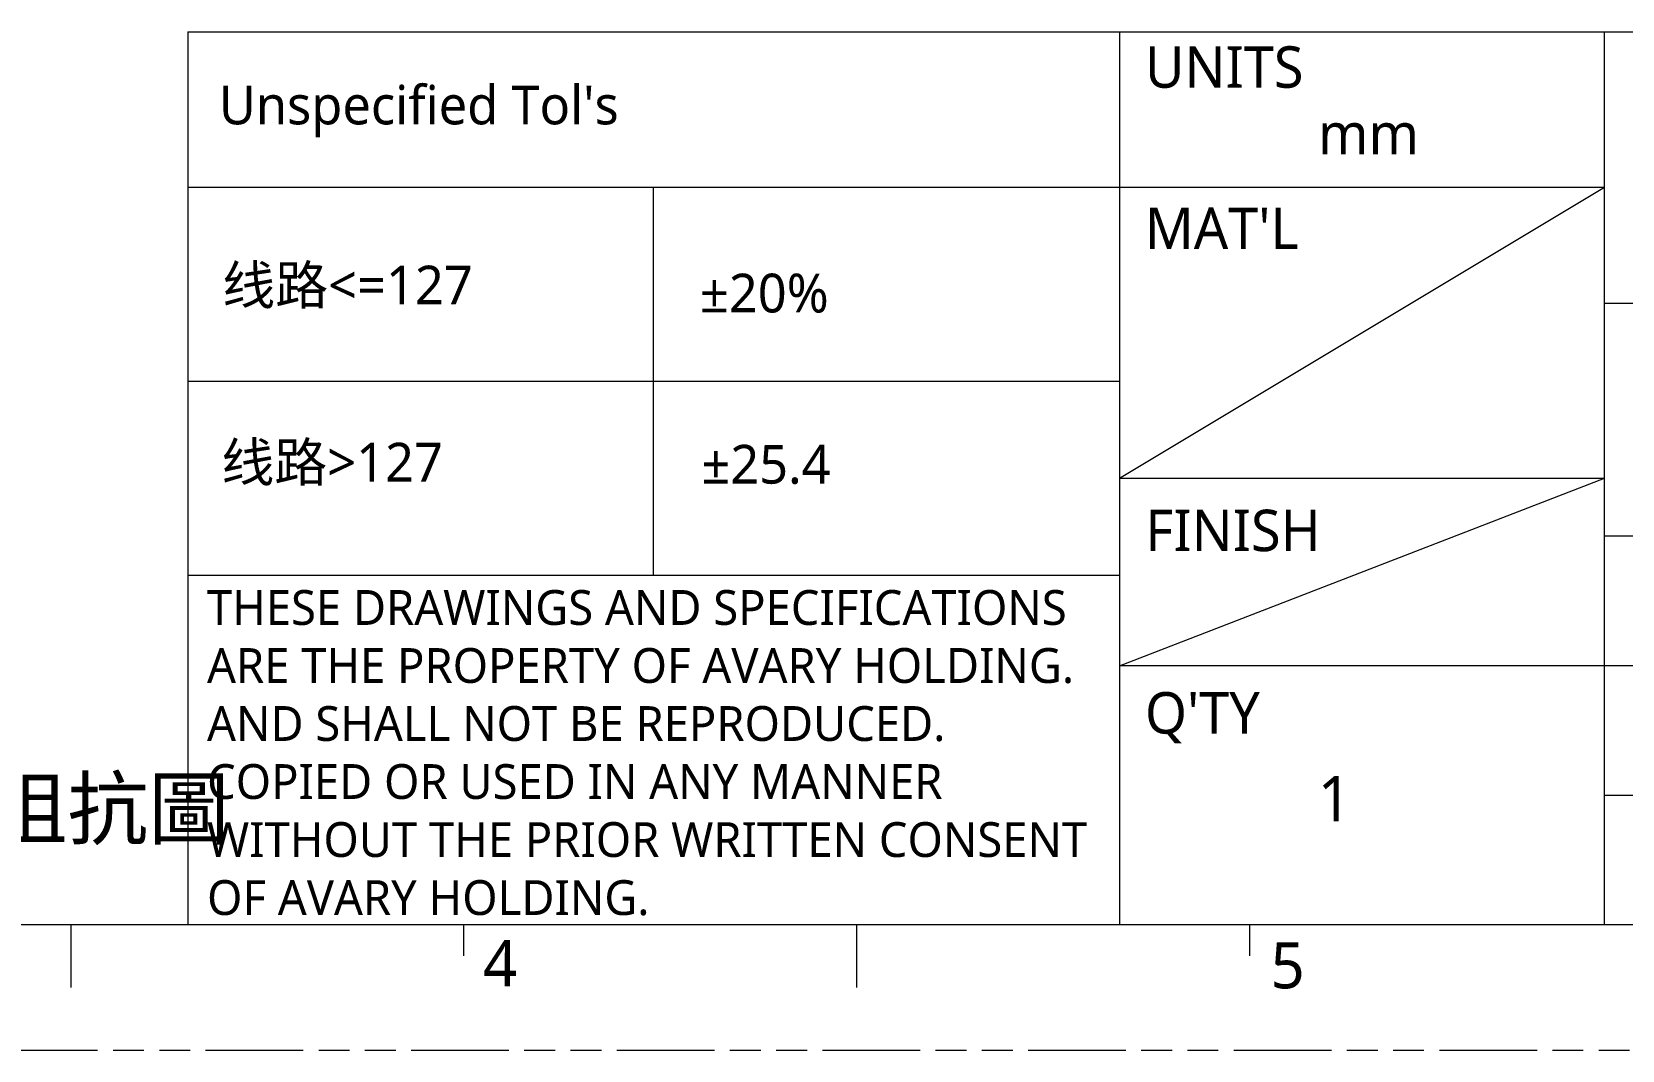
# Model space of a CAD drawing. Extents: x 726 to 3150, y -650 to 148.
# Drawn here: x 2766 to 2920.7, y -650.3 to -551.2 of the extents above; entities that cross this region are included whole.
import ezdxf

# ---------------------------------------------------------------- set-up
doc = ezdxf.new("R2010")
doc.units = 0
doc.linetypes.add('PHANTOM', pattern=[29.5, 9.5, -1.5, 3, -1.5, 3, -1.5, 9.5])
doc.layers.get('0').update_dxf_attribs({"lineweight": 5})
doc.layers.add('0PAPERF', color=2, linetype='PHANTOM', lineweight=5, plot=False)
doc.layers.add('DIM', color=3, linetype='Continuous', lineweight=5)
doc.layers.add('備註', color=1, linetype='Continuous', lineweight=5)
doc.layers.add('鵬鼎', color=5, linetype='Continuous')
doc.styles.get("Standard").update_dxf_attribs({"font": 'txt.shx'})

msp = doc.modelspace()

# ---------------------------------------------------------------- linework, layer by layer
at = {"color": 0}
for p, q in [((2781.21, -551.18), (2781.21, -638.02)), ((2781.21, -551.18), (3130.47, -551.18)), ((2871.83, -551.18), (2871.83, -638.02)), ((2919.02, -638.02), (2919.02, -551.18)), ((2781.21, -566.28), (2919.02, -566.28)), ((2826.52, -604.04), (2826.52, -566.28)), ((2871.83, -594.6), (2919.02, -566.28)), ((3130.47, -577.61), (2919.02, -577.61)), ((2781.21, -585.16), (2871.83, -585.16)), ((2871.83, -612.85), (2919.02, -594.6)), ((2871.83, -594.6), (2919.02, -594.6)), ((3130.47, -600.26), (2919.02, -600.26)), ((2781.21, -604.04), (2871.83, -604.04)), ((3011.53, -612.85), (2871.83, -612.85)), ((2919.02, -625.44), (3011.53, -625.44))]:
    msp.add_line(p, q, dxfattribs=at)
for p, q in [((2540.53, -638.02), (3130.59, -638.02)), ((2769.83, -638.02), (2769.83, -644.14)), ((2808.04, -638.02), (2808.04, -641.08)), ((2846.26, -638.02), (2846.26, -644.14)), ((2884.48, -638.02), (2884.48, -641.08))]:
    msp.add_line(p, q)
msp.add_lwpolyline([(2919.02, -551.18), (3130.47, -551.18), (3130.47, -577.61), (2919.02, -577.61)], close=True, dxfattribs=at)
at = {"layer": '0PAPERF'}
msp.add_line((2522.95, -650.25), (3149.86, -650.25), dxfattribs=at)

# ---------------------------------------------------------------- texts
at = {"color": 0, "char_height": 4.0329, "attachment_point": 1}
for s, insert, width in [('{\\fMicrosoft JhengHei|b0|i0|c136|p0;UNITS}', (2874.32, -552.59), 18.7589), ('{\\fMicrosoft JhengHei|b0|i0|c136|p0;mm}', (2891.15, -559.07), 18.7589), ("{\\fMicrosoft JhengHei|b0|i0|c136|p0;MAT'L}", (2874.3, -568.28), 18.7589), ('{\\fMicrosoft JhengHei|b0|i0|c136|p0;FINISH}', (2874.35, -597.67), 18.7589), ("{\\fMicrosoft JhengHei|b0|i0|c136|p0;Q'TY}", (2874.31, -615.42), 13.8287)]:
    msp.add_mtext(s, dxfattribs=dict(at, insert=insert, width=width))
at = {"color": 3, "insert": (2783.09, -605.49), "char_height": 3.38611, "width": 87.3296, "attachment_point": 1}
msp.add_mtext('{\\fMicrosoft JhengHei|b0|i0|c136|p0;THESE DRAWINGS AND SPECIFICATIONS ARE THE PROPERTY OF AVARY HOLDING. AND SHALL NOT BE REPRODUCED. COPIED OR USED IN ANY MANNER WITHOUT THE PRIOR WRITTEN CONSENT OF AVARY HOLDING.}', dxfattribs=at)
at = {"layer": 'DIM', "linetype": 'Continuous', "insert": (2659.15, -608.8), "char_height": 5.779, "width": 148.4791, "attachment_point": 1}
msp.add_mtext('{\\fMicrosoft JhengHei|b1|i0|c136|p18;\\H1.56250x;\\C1;NOTES:}\\P{\\fMicrosoft JhengHei|b0|i0|c136|p18;阻抗線的線寬及公差詳見線路阻抗圖}', dxfattribs=at)
at = {"layer": 'DIM', "char_height": 4.4855, "width": 2.7309, "attachment_point": 1}
for s, insert in [('{\\fMicrosoft JhengHei|b0|i0|c136|p0;\\C0;4}', (2809.93, -639.55)), ('{\\fMicrosoft JhengHei|b0|i0|c136|p0;\\C0;5}', (2886.52, -639.75))]:
    msp.add_mtext(s, dxfattribs=dict(at, insert=insert))
at = {"layer": '備註', "color": 2, "lineweight": 0, "ltscale": 2, "insert": (2784.24, -556.41), "char_height": 3.7757, "attachment_point": 1}
msp.add_mtext("{\\fMicrosoft JhengHei|b0|i0|c136|p0;\\C0;Unspecified Tol's }", dxfattribs=at)
at = {"layer": '備註', "color": 2, "lineweight": 0, "ltscale": 2, "char_height": 3.7757, "attachment_point": 1, "bg_fill": 2}
for s, insert in [('{\\fMicrosoft JhengHei|b0|i0|c136|p0;\\C0;线路<=127}', (2784.57, -573.93)), ('{\\fMicrosoft JhengHei|b0|i0|c136|p0;\\C0;%%P20%}', (2831.03, -574.71)), ('{\\fMicrosoft JhengHei|b0|i0|c136|p2;\\C0;线路>127}', (2784.48, -591.16)), ('{\\fMicrosoft JhengHei|b0|i0|c136|p0;\\C0;%%P25.4}', (2831.17, -591.36))]:
    msp.add_mtext(s, dxfattribs=dict(at, insert=insert))
at = {"layer": '鵬鼎', "color": 0, "insert": (2891.12, -623.58), "char_height": 4.4124, "width": 4.3687, "attachment_point": 1}
msp.add_mtext('{\\fMicrosoft JhengHei|b0|i0|c136|p0;1}', dxfattribs=at)

doc.saveas('drawing.dxf')
